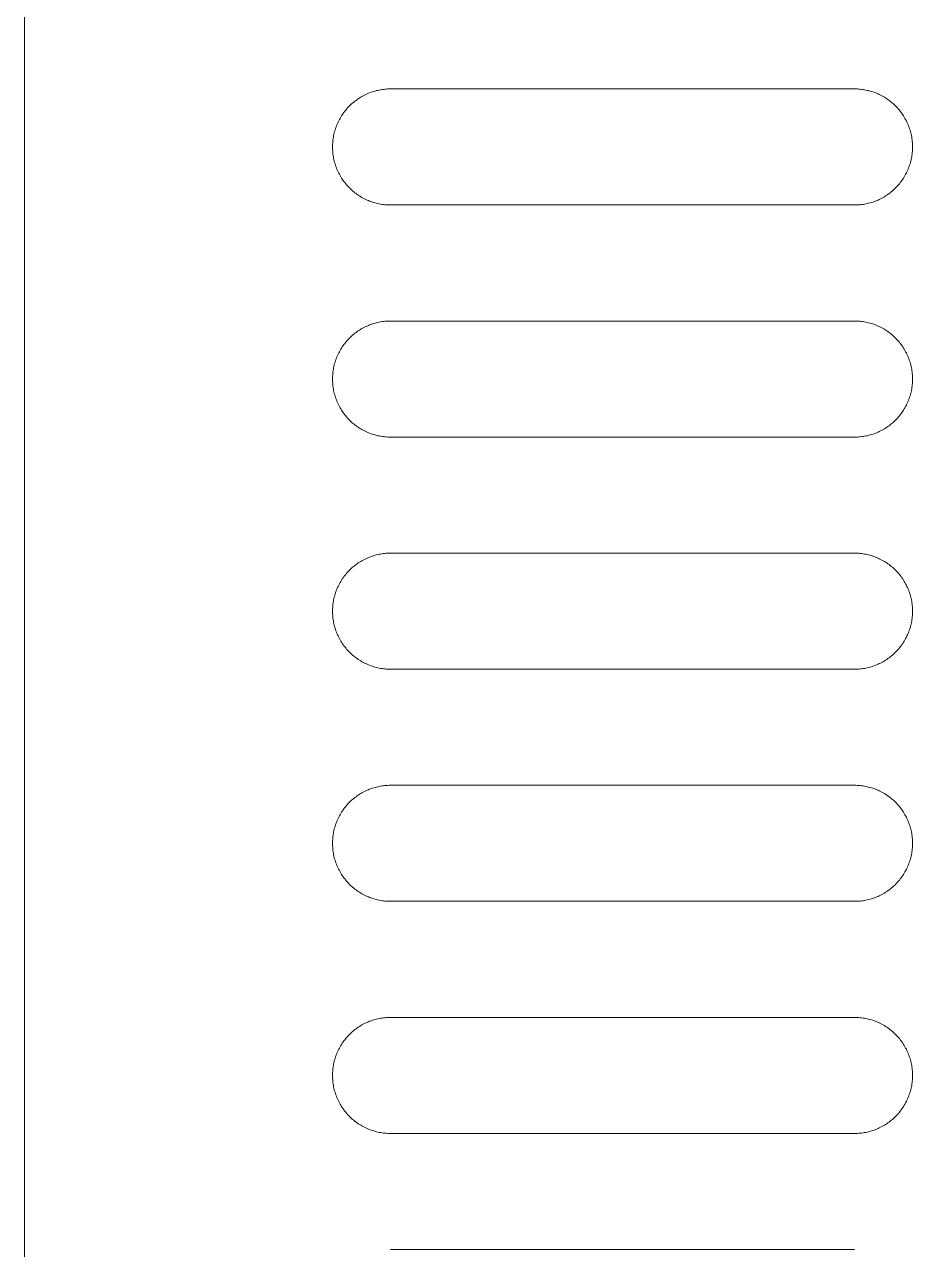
# Model space of a CAD drawing. Header units: millimetres. Extents: x -159872 to 386485, y -250577 to 158966.
# Drawn here: x 156742.96 to 156777.41, y 12989.66 to 13037.15 of the extents above; entities that cross this region are included whole.
import ezdxf

# ---------------------------------------------------------------- set-up
doc = ezdxf.new("R2010")
doc.units = ezdxf.units.MM
doc.layers.get('0').update_dxf_attribs({"lineweight": 25})
doc.layers.add('LDS-equipment-kitchen equipment', color=3, linetype='Continuous', lineweight=13)

# ---------------------------------------------------------------- blocks, each defined once
blk = doc.blocks.new('A$C9600e4bc')
at = {"linetype": 'Continuous', "transparency": 33554687}
for points in [[(0, 1395, 0), (682.4, 1395, 0)], [(215.2, 1383.05, 0), (215.2, 1383.05, 0)], [(224.2, 1383.05, 0), (224.2, 1383.05, 0)], [(233.2, 1383.05, 0), (233.2, 1383.05, 0)], [(242.2, 1383.05, 0), (242.2, 1383.05, 0)], [(251.2, 1383.05, 0), (251.2, 1383.05, 0)], [(208.45, 1380.8, 0), (208.45, 1362.8, 0)], [(212.95, 1380.8, 0), (212.95, 1362.8, 0)], [(217.45, 1380.8, 0), (217.45, 1362.8, 0)], [(221.95, 1380.8, 0), (221.95, 1362.8, 0)], [(226.45, 1380.8, 0), (226.45, 1362.8, 0)], [(230.95, 1380.8, 0), (230.95, 1362.8, 0)], [(230.95, 1380.8, 0), (230.95, 1362.8, 0)], [(235.45, 1380.8, 0), (235.45, 1362.8, 0)], [(239.95, 1380.8, 0), (239.95, 1362.8, 0)], [(244.45, 1380.8, 0), (244.45, 1362.8, 0)], [(248.95, 1380.8, 0), (248.95, 1362.8, 0)], [(253.45, 1380.8, 0), (253.45, 1362.8, 0)], [(215.2, 1360.55, 0), (215.2, 1360.55, 0)], [(224.2, 1360.55, 0), (224.2, 1360.55, 0)], [(233.2, 1360.55, 0), (233.2, 1360.55, 0)], [(242.2, 1360.55, 0), (242.2, 1360.55, 0)], [(251.2, 1360.55, 0), (251.2, 1360.55, 0)]]:
    blk.add_polyline3d(points, dxfattribs=at)
at = {"linetype": 'Continuous'}
for points in [[(212.95, 1380.8, 0), (212.951, 1380.855, 0), (212.953, 1380.91, 0), (212.956, 1380.966, 0), (212.961, 1381.021, 0), (212.967, 1381.075, 0), (212.974, 1381.13, 0), (212.983, 1381.185, 0), (212.993, 1381.239, 0), (213.005, 1381.293, 0), (213.017, 1381.347, 0), (213.031, 1381.4, 0), (213.047, 1381.453, 0), (213.064, 1381.506, 0), (213.082, 1381.558, 0), (213.101, 1381.61, 0), (213.121, 1381.661, 0), (213.143, 1381.712, 0), (213.166, 1381.762, 0), (213.19, 1381.812, 0), (213.216, 1381.861, 0), (213.242, 1381.909, 0), (213.27, 1381.957, 0), (213.299, 1382.004, 0), (213.329, 1382.05, 0), (213.36, 1382.096, 0), (213.393, 1382.14, 0), (213.426, 1382.184, 0), (213.461, 1382.227, 0), (213.496, 1382.27, 0), (213.533, 1382.311, 0), (213.57, 1382.351, 0), (213.609, 1382.391, 0), (213.649, 1382.43, 0), (213.689, 1382.467, 0), (213.73, 1382.504, 0), (213.773, 1382.539, 0), (213.816, 1382.574, 0), (213.86, 1382.607, 0), (213.904, 1382.64, 0), (213.95, 1382.671, 0), (213.996, 1382.701, 0), (214.043, 1382.73, 0), (214.091, 1382.758, 0), (214.139, 1382.784, 0), (214.188, 1382.81, 0), (214.238, 1382.834, 0), (214.288, 1382.857, 0), (214.339, 1382.879, 0), (214.39, 1382.899, 0), (214.442, 1382.918, 0), (214.494, 1382.936, 0), (214.547, 1382.953, 0), (214.6, 1382.969, 0), (214.653, 1382.983, 0), (214.707, 1382.995, 0), (214.761, 1383.007, 0), (214.815, 1383.017, 0), (214.87, 1383.026, 0), (214.925, 1383.033, 0), (214.979, 1383.039, 0), (215.034, 1383.044, 0), (215.09, 1383.047, 0), (215.145, 1383.049, 0), (215.2, 1383.05, 0)], [(215.2, 1383.05, 0), (215.255, 1383.049, 0), (215.31, 1383.047, 0), (215.366, 1383.044, 0), (215.421, 1383.039, 0), (215.475, 1383.033, 0), (215.53, 1383.026, 0), (215.585, 1383.017, 0), (215.639, 1383.007, 0), (215.693, 1382.995, 0), (215.747, 1382.983, 0), (215.8, 1382.969, 0), (215.853, 1382.953, 0), (215.906, 1382.936, 0), (215.958, 1382.918, 0), (216.01, 1382.899, 0), (216.061, 1382.879, 0), (216.112, 1382.857, 0), (216.162, 1382.834, 0), (216.212, 1382.81, 0), (216.261, 1382.784, 0), (216.309, 1382.758, 0), (216.357, 1382.73, 0), (216.404, 1382.701, 0), (216.45, 1382.671, 0), (216.496, 1382.64, 0), (216.54, 1382.607, 0), (216.584, 1382.574, 0), (216.627, 1382.539, 0), (216.67, 1382.504, 0), (216.711, 1382.467, 0), (216.751, 1382.43, 0), (216.791, 1382.391, 0), (216.83, 1382.351, 0), (216.867, 1382.311, 0), (216.904, 1382.27, 0), (216.939, 1382.227, 0), (216.974, 1382.184, 0), (217.007, 1382.14, 0), (217.04, 1382.096, 0), (217.071, 1382.05, 0), (217.101, 1382.004, 0), (217.13, 1381.957, 0), (217.158, 1381.909, 0), (217.184, 1381.861, 0), (217.21, 1381.812, 0), (217.234, 1381.762, 0), (217.257, 1381.712, 0), (217.279, 1381.661, 0), (217.299, 1381.61, 0), (217.318, 1381.558, 0), (217.336, 1381.506, 0), (217.353, 1381.453, 0), (217.368, 1381.4, 0), (217.383, 1381.347, 0), (217.395, 1381.293, 0), (217.407, 1381.239, 0), (217.417, 1381.185, 0), (217.426, 1381.13, 0), (217.433, 1381.075, 0), (217.439, 1381.021, 0), (217.444, 1380.966, 0), (217.447, 1380.91, 0), (217.449, 1380.855, 0), (217.45, 1380.8, 0)], [(221.95, 1380.8, 0), (221.951, 1380.855, 0), (221.953, 1380.91, 0), (221.956, 1380.966, 0), (221.961, 1381.021, 0), (221.967, 1381.075, 0), (221.974, 1381.13, 0), (221.983, 1381.185, 0), (221.993, 1381.239, 0), (222.005, 1381.293, 0), (222.017, 1381.347, 0), (222.032, 1381.4, 0), (222.047, 1381.453, 0), (222.064, 1381.506, 0), (222.082, 1381.558, 0), (222.101, 1381.61, 0), (222.121, 1381.661, 0), (222.143, 1381.712, 0), (222.166, 1381.762, 0), (222.19, 1381.812, 0), (222.216, 1381.861, 0), (222.242, 1381.909, 0), (222.27, 1381.957, 0), (222.299, 1382.004, 0), (222.329, 1382.05, 0), (222.36, 1382.096, 0), (222.393, 1382.14, 0), (222.426, 1382.184, 0), (222.461, 1382.227, 0), (222.496, 1382.27, 0), (222.533, 1382.311, 0), (222.57, 1382.351, 0), (222.609, 1382.391, 0), (222.649, 1382.43, 0), (222.689, 1382.467, 0), (222.73, 1382.504, 0), (222.773, 1382.539, 0), (222.816, 1382.574, 0), (222.86, 1382.607, 0), (222.904, 1382.64, 0), (222.95, 1382.671, 0), (222.996, 1382.701, 0), (223.043, 1382.73, 0), (223.091, 1382.758, 0), (223.139, 1382.784, 0), (223.188, 1382.81, 0), (223.238, 1382.834, 0), (223.288, 1382.857, 0), (223.339, 1382.879, 0), (223.39, 1382.899, 0), (223.442, 1382.918, 0), (223.494, 1382.936, 0), (223.547, 1382.953, 0), (223.6, 1382.969, 0), (223.653, 1382.983, 0), (223.707, 1382.995, 0), (223.761, 1383.007, 0), (223.815, 1383.017, 0), (223.87, 1383.026, 0), (223.925, 1383.033, 0), (223.979, 1383.039, 0), (224.035, 1383.044, 0), (224.09, 1383.047, 0), (224.145, 1383.049, 0), (224.2, 1383.05, 0)], [(224.2, 1383.05, 0), (224.255, 1383.049, 0), (224.31, 1383.047, 0), (224.366, 1383.044, 0), (224.421, 1383.039, 0), (224.475, 1383.033, 0), (224.53, 1383.026, 0), (224.585, 1383.017, 0), (224.639, 1383.007, 0), (224.693, 1382.995, 0), (224.747, 1382.983, 0), (224.8, 1382.969, 0), (224.853, 1382.953, 0), (224.906, 1382.936, 0), (224.958, 1382.918, 0), (225.01, 1382.899, 0), (225.061, 1382.879, 0), (225.112, 1382.857, 0), (225.162, 1382.834, 0), (225.212, 1382.81, 0), (225.261, 1382.784, 0), (225.309, 1382.758, 0), (225.357, 1382.73, 0), (225.404, 1382.701, 0), (225.45, 1382.671, 0), (225.496, 1382.64, 0), (225.54, 1382.607, 0), (225.584, 1382.574, 0), (225.627, 1382.539, 0), (225.67, 1382.504, 0), (225.711, 1382.467, 0), (225.751, 1382.43, 0), (225.791, 1382.391, 0), (225.83, 1382.351, 0), (225.867, 1382.311, 0), (225.904, 1382.27, 0), (225.939, 1382.227, 0), (225.974, 1382.184, 0), (226.007, 1382.14, 0), (226.04, 1382.096, 0), (226.071, 1382.05, 0), (226.101, 1382.004, 0), (226.13, 1381.957, 0), (226.158, 1381.909, 0), (226.184, 1381.861, 0), (226.21, 1381.812, 0), (226.234, 1381.762, 0), (226.257, 1381.712, 0), (226.279, 1381.661, 0), (226.299, 1381.61, 0), (226.319, 1381.558, 0), (226.336, 1381.506, 0), (226.353, 1381.453, 0), (226.369, 1381.4, 0), (226.383, 1381.347, 0), (226.395, 1381.293, 0), (226.407, 1381.239, 0), (226.417, 1381.185, 0), (226.426, 1381.13, 0), (226.433, 1381.075, 0), (226.439, 1381.021, 0), (226.444, 1380.966, 0), (226.447, 1380.91, 0), (226.449, 1380.855, 0), (226.45, 1380.8, 0)], [(230.95, 1380.8, 0), (230.951, 1380.855, 0), (230.953, 1380.91, 0), (230.956, 1380.966, 0), (230.961, 1381.021, 0), (230.967, 1381.075, 0), (230.974, 1381.13, 0), (230.983, 1381.185, 0), (230.993, 1381.239, 0), (231.005, 1381.293, 0), (231.017, 1381.347, 0), (231.031, 1381.4, 0), (231.047, 1381.453, 0), (231.064, 1381.506, 0), (231.081, 1381.558, 0), (231.101, 1381.61, 0), (231.121, 1381.661, 0), (231.143, 1381.712, 0), (231.166, 1381.762, 0), (231.19, 1381.812, 0), (231.216, 1381.861, 0), (231.242, 1381.909, 0), (231.27, 1381.957, 0), (231.299, 1382.004, 0), (231.329, 1382.05, 0), (231.36, 1382.096, 0), (231.393, 1382.14, 0), (231.426, 1382.184, 0), (231.461, 1382.227, 0), (231.496, 1382.27, 0), (231.533, 1382.311, 0), (231.57, 1382.351, 0), (231.609, 1382.391, 0), (231.648, 1382.43, 0), (231.689, 1382.467, 0), (231.73, 1382.504, 0), (231.773, 1382.539, 0), (231.816, 1382.574, 0), (231.86, 1382.607, 0), (231.904, 1382.64, 0), (231.95, 1382.671, 0), (231.996, 1382.701, 0), (232.043, 1382.73, 0), (232.091, 1382.758, 0), (232.139, 1382.784, 0), (232.188, 1382.81, 0), (232.238, 1382.834, 0), (232.288, 1382.857, 0), (232.339, 1382.879, 0), (232.39, 1382.899, 0), (232.442, 1382.918, 0), (232.494, 1382.936, 0), (232.547, 1382.953, 0), (232.6, 1382.969, 0), (232.653, 1382.983, 0), (232.707, 1382.995, 0), (232.761, 1383.007, 0), (232.815, 1383.017, 0), (232.87, 1383.026, 0), (232.925, 1383.033, 0), (232.979, 1383.039, 0), (233.034, 1383.044, 0), (233.09, 1383.047, 0), (233.145, 1383.049, 0), (233.2, 1383.05, 0)], [(233.2, 1383.05, 0), (233.255, 1383.049, 0), (233.31, 1383.047, 0), (233.365, 1383.044, 0), (233.421, 1383.039, 0), (233.475, 1383.033, 0), (233.53, 1383.026, 0), (233.585, 1383.017, 0), (233.639, 1383.007, 0), (233.693, 1382.995, 0), (233.747, 1382.983, 0), (233.8, 1382.969, 0), (233.853, 1382.953, 0), (233.906, 1382.936, 0), (233.958, 1382.918, 0), (234.01, 1382.899, 0), (234.061, 1382.879, 0), (234.112, 1382.857, 0), (234.162, 1382.834, 0), (234.212, 1382.81, 0), (234.261, 1382.784, 0), (234.309, 1382.758, 0), (234.357, 1382.73, 0), (234.404, 1382.701, 0), (234.45, 1382.671, 0), (234.496, 1382.64, 0), (234.54, 1382.607, 0), (234.584, 1382.574, 0), (234.627, 1382.539, 0), (234.67, 1382.504, 0), (234.711, 1382.467, 0), (234.751, 1382.43, 0), (234.791, 1382.391, 0), (234.83, 1382.351, 0), (234.867, 1382.311, 0), (234.904, 1382.27, 0), (234.939, 1382.227, 0), (234.974, 1382.184, 0), (235.007, 1382.14, 0), (235.04, 1382.096, 0), (235.071, 1382.05, 0), (235.101, 1382.004, 0), (235.13, 1381.957, 0), (235.158, 1381.909, 0), (235.184, 1381.861, 0), (235.21, 1381.812, 0), (235.234, 1381.762, 0), (235.257, 1381.712, 0), (235.279, 1381.661, 0), (235.299, 1381.61, 0), (235.318, 1381.558, 0), (235.336, 1381.506, 0), (235.353, 1381.453, 0), (235.368, 1381.4, 0), (235.383, 1381.347, 0), (235.395, 1381.293, 0), (235.407, 1381.239, 0), (235.417, 1381.185, 0), (235.426, 1381.13, 0), (235.433, 1381.075, 0), (235.439, 1381.021, 0), (235.444, 1380.966, 0), (235.447, 1380.91, 0), (235.449, 1380.855, 0), (235.45, 1380.8, 0)], [(239.95, 1380.8, 0), (239.951, 1380.855, 0), (239.953, 1380.91, 0), (239.956, 1380.966, 0), (239.961, 1381.021, 0), (239.967, 1381.075, 0), (239.974, 1381.13, 0), (239.983, 1381.185, 0), (239.993, 1381.239, 0), (240.005, 1381.293, 0), (240.017, 1381.347, 0), (240.032, 1381.4, 0), (240.047, 1381.453, 0), (240.064, 1381.506, 0), (240.082, 1381.558, 0), (240.101, 1381.61, 0), (240.121, 1381.661, 0), (240.143, 1381.712, 0), (240.166, 1381.762, 0), (240.19, 1381.812, 0), (240.216, 1381.861, 0), (240.242, 1381.909, 0), (240.27, 1381.957, 0), (240.299, 1382.004, 0), (240.329, 1382.05, 0), (240.36, 1382.096, 0), (240.393, 1382.14, 0), (240.426, 1382.184, 0), (240.461, 1382.227, 0), (240.496, 1382.27, 0), (240.533, 1382.311, 0), (240.57, 1382.351, 0), (240.609, 1382.391, 0), (240.649, 1382.43, 0), (240.689, 1382.467, 0), (240.73, 1382.504, 0), (240.773, 1382.539, 0), (240.816, 1382.574, 0), (240.86, 1382.607, 0), (240.904, 1382.64, 0), (240.95, 1382.671, 0), (240.996, 1382.701, 0), (241.043, 1382.73, 0), (241.091, 1382.758, 0), (241.139, 1382.784, 0), (241.188, 1382.81, 0), (241.238, 1382.834, 0), (241.288, 1382.857, 0), (241.339, 1382.879, 0), (241.39, 1382.899, 0), (241.442, 1382.918, 0), (241.494, 1382.936, 0), (241.547, 1382.953, 0), (241.6, 1382.969, 0), (241.653, 1382.983, 0), (241.707, 1382.995, 0), (241.761, 1383.007, 0), (241.815, 1383.017, 0), (241.87, 1383.026, 0), (241.925, 1383.033, 0), (241.979, 1383.039, 0), (242.034, 1383.044, 0), (242.09, 1383.047, 0), (242.145, 1383.049, 0), (242.2, 1383.05, 0)], [(242.2, 1383.05, 0), (242.255, 1383.049, 0), (242.31, 1383.047, 0), (242.366, 1383.044, 0), (242.421, 1383.039, 0), (242.475, 1383.033, 0), (242.53, 1383.026, 0), (242.585, 1383.017, 0), (242.639, 1383.007, 0), (242.693, 1382.995, 0), (242.747, 1382.983, 0), (242.8, 1382.969, 0), (242.853, 1382.953, 0), (242.906, 1382.936, 0), (242.958, 1382.918, 0), (243.01, 1382.899, 0), (243.061, 1382.879, 0), (243.112, 1382.857, 0), (243.162, 1382.834, 0), (243.212, 1382.81, 0), (243.261, 1382.784, 0), (243.309, 1382.758, 0), (243.357, 1382.73, 0), (243.404, 1382.701, 0), (243.45, 1382.671, 0), (243.496, 1382.64, 0), (243.54, 1382.607, 0), (243.584, 1382.574, 0), (243.627, 1382.539, 0), (243.67, 1382.504, 0), (243.711, 1382.467, 0), (243.751, 1382.43, 0), (243.791, 1382.391, 0), (243.83, 1382.351, 0), (243.867, 1382.311, 0), (243.904, 1382.27, 0), (243.939, 1382.227, 0), (243.974, 1382.184, 0), (244.007, 1382.14, 0), (244.04, 1382.096, 0), (244.071, 1382.05, 0), (244.101, 1382.004, 0), (244.13, 1381.957, 0), (244.158, 1381.909, 0), (244.184, 1381.861, 0), (244.21, 1381.812, 0), (244.234, 1381.762, 0), (244.257, 1381.712, 0), (244.279, 1381.661, 0), (244.299, 1381.61, 0), (244.318, 1381.558, 0), (244.336, 1381.506, 0), (244.353, 1381.453, 0), (244.369, 1381.4, 0), (244.383, 1381.347, 0), (244.395, 1381.293, 0), (244.407, 1381.239, 0), (244.417, 1381.185, 0), (244.426, 1381.13, 0), (244.433, 1381.075, 0), (244.439, 1381.021, 0), (244.444, 1380.966, 0), (244.447, 1380.91, 0), (244.449, 1380.855, 0), (244.45, 1380.8, 0)], [(248.95, 1380.8, 0), (248.951, 1380.855, 0), (248.953, 1380.91, 0), (248.956, 1380.966, 0), (248.961, 1381.021, 0), (248.967, 1381.075, 0), (248.974, 1381.13, 0), (248.983, 1381.185, 0), (248.993, 1381.239, 0), (249.005, 1381.293, 0), (249.017, 1381.347, 0), (249.031, 1381.4, 0), (249.047, 1381.453, 0), (249.064, 1381.506, 0), (249.081, 1381.558, 0), (249.101, 1381.61, 0), (249.121, 1381.661, 0), (249.143, 1381.712, 0), (249.166, 1381.762, 0), (249.19, 1381.812, 0), (249.216, 1381.861, 0), (249.242, 1381.909, 0), (249.27, 1381.957, 0), (249.299, 1382.004, 0), (249.329, 1382.05, 0), (249.36, 1382.096, 0), (249.393, 1382.14, 0), (249.426, 1382.184, 0), (249.461, 1382.227, 0), (249.496, 1382.27, 0), (249.533, 1382.311, 0), (249.57, 1382.351, 0), (249.609, 1382.391, 0), (249.648, 1382.43, 0), (249.689, 1382.467, 0), (249.73, 1382.504, 0), (249.773, 1382.539, 0), (249.816, 1382.574, 0), (249.86, 1382.607, 0), (249.904, 1382.64, 0), (249.95, 1382.671, 0), (249.996, 1382.701, 0), (250.043, 1382.73, 0), (250.091, 1382.758, 0), (250.139, 1382.784, 0), (250.188, 1382.81, 0), (250.238, 1382.834, 0), (250.288, 1382.857, 0), (250.339, 1382.879, 0), (250.39, 1382.899, 0), (250.442, 1382.918, 0), (250.494, 1382.936, 0), (250.547, 1382.953, 0), (250.6, 1382.969, 0), (250.653, 1382.983, 0), (250.707, 1382.995, 0), (250.761, 1383.007, 0), (250.815, 1383.017, 0), (250.87, 1383.026, 0), (250.925, 1383.033, 0), (250.979, 1383.039, 0), (251.034, 1383.044, 0), (251.09, 1383.047, 0), (251.145, 1383.049, 0), (251.2, 1383.05, 0)], [(251.2, 1383.05, 0), (251.255, 1383.049, 0), (251.31, 1383.047, 0), (251.365, 1383.044, 0), (251.42, 1383.039, 0), (251.475, 1383.033, 0), (251.53, 1383.026, 0), (251.585, 1383.017, 0), (251.639, 1383.007, 0), (251.693, 1382.995, 0), (251.747, 1382.983, 0), (251.8, 1382.969, 0), (251.853, 1382.953, 0), (251.906, 1382.936, 0), (251.958, 1382.918, 0), (252.01, 1382.899, 0), (252.061, 1382.879, 0), (252.112, 1382.857, 0), (252.162, 1382.834, 0), (252.212, 1382.81, 0), (252.261, 1382.784, 0), (252.309, 1382.758, 0), (252.357, 1382.73, 0), (252.404, 1382.701, 0), (252.45, 1382.671, 0), (252.496, 1382.64, 0), (252.54, 1382.607, 0), (252.584, 1382.574, 0), (252.627, 1382.539, 0), (252.67, 1382.504, 0), (252.711, 1382.467, 0), (252.751, 1382.43, 0), (252.791, 1382.391, 0), (252.83, 1382.351, 0), (252.867, 1382.311, 0), (252.904, 1382.27, 0), (252.939, 1382.227, 0), (252.974, 1382.184, 0), (253.007, 1382.14, 0), (253.04, 1382.096, 0), (253.071, 1382.05, 0), (253.101, 1382.004, 0), (253.13, 1381.957, 0), (253.158, 1381.909, 0), (253.184, 1381.861, 0), (253.21, 1381.812, 0), (253.234, 1381.762, 0), (253.257, 1381.712, 0), (253.279, 1381.661, 0), (253.299, 1381.61, 0), (253.318, 1381.558, 0), (253.336, 1381.506, 0), (253.353, 1381.453, 0), (253.368, 1381.4, 0), (253.383, 1381.347, 0), (253.395, 1381.293, 0), (253.407, 1381.239, 0), (253.417, 1381.185, 0), (253.426, 1381.13, 0), (253.433, 1381.075, 0), (253.439, 1381.021, 0), (253.444, 1380.966, 0), (253.447, 1380.91, 0), (253.449, 1380.855, 0), (253.45, 1380.8, 0)], [(215.2, 1360.55, 0), (215.145, 1360.551, 0), (215.09, 1360.553, 0), (215.034, 1360.556, 0), (214.979, 1360.561, 0), (214.925, 1360.567, 0), (214.87, 1360.574, 0), (214.815, 1360.583, 0), (214.761, 1360.593, 0), (214.707, 1360.605, 0), (214.653, 1360.617, 0), (214.6, 1360.631, 0), (214.547, 1360.647, 0), (214.494, 1360.663, 0), (214.442, 1360.681, 0), (214.39, 1360.701, 0), (214.339, 1360.721, 0), (214.288, 1360.743, 0), (214.238, 1360.766, 0), (214.188, 1360.79, 0), (214.139, 1360.816, 0), (214.091, 1360.842, 0), (214.043, 1360.87, 0), (213.996, 1360.899, 0), (213.95, 1360.929, 0), (213.904, 1360.96, 0), (213.86, 1360.993, 0), (213.816, 1361.026, 0), (213.773, 1361.061, 0), (213.73, 1361.096, 0), (213.689, 1361.133, 0), (213.649, 1361.17, 0), (213.609, 1361.209, 0), (213.57, 1361.248, 0), (213.533, 1361.289, 0), (213.496, 1361.33, 0), (213.461, 1361.373, 0), (213.426, 1361.416, 0), (213.393, 1361.46, 0), (213.36, 1361.504, 0), (213.329, 1361.55, 0), (213.299, 1361.596, 0), (213.27, 1361.643, 0), (213.242, 1361.691, 0), (213.216, 1361.739, 0), (213.19, 1361.788, 0), (213.166, 1361.838, 0), (213.143, 1361.888, 0), (213.121, 1361.939, 0), (213.101, 1361.99, 0), (213.082, 1362.042, 0), (213.064, 1362.094, 0), (213.047, 1362.147, 0), (213.031, 1362.2, 0), (213.017, 1362.253, 0), (213.005, 1362.307, 0), (212.993, 1362.361, 0), (212.983, 1362.415, 0), (212.974, 1362.47, 0), (212.967, 1362.525, 0), (212.961, 1362.579, 0), (212.956, 1362.634, 0), (212.953, 1362.69, 0), (212.951, 1362.745, 0), (212.95, 1362.8, 0)], [(217.45, 1362.8, 0), (217.449, 1362.745, 0), (217.447, 1362.69, 0), (217.444, 1362.634, 0), (217.439, 1362.579, 0), (217.433, 1362.525, 0), (217.426, 1362.47, 0), (217.417, 1362.415, 0), (217.407, 1362.361, 0), (217.395, 1362.307, 0), (217.383, 1362.253, 0), (217.368, 1362.2, 0), (217.353, 1362.147, 0), (217.336, 1362.094, 0), (217.318, 1362.042, 0), (217.299, 1361.99, 0), (217.279, 1361.939, 0), (217.257, 1361.888, 0), (217.234, 1361.838, 0), (217.21, 1361.788, 0), (217.184, 1361.739, 0), (217.158, 1361.691, 0), (217.13, 1361.643, 0), (217.101, 1361.596, 0), (217.071, 1361.55, 0), (217.04, 1361.504, 0), (217.007, 1361.46, 0), (216.974, 1361.416, 0), (216.939, 1361.373, 0), (216.904, 1361.33, 0), (216.867, 1361.289, 0), (216.83, 1361.248, 0), (216.791, 1361.209, 0), (216.751, 1361.17, 0), (216.711, 1361.133, 0), (216.67, 1361.096, 0), (216.627, 1361.061, 0), (216.584, 1361.026, 0), (216.54, 1360.993, 0), (216.496, 1360.96, 0), (216.45, 1360.929, 0), (216.404, 1360.899, 0), (216.357, 1360.87, 0), (216.309, 1360.842, 0), (216.261, 1360.816, 0), (216.212, 1360.79, 0), (216.162, 1360.766, 0), (216.112, 1360.743, 0), (216.061, 1360.721, 0), (216.01, 1360.701, 0), (215.958, 1360.681, 0), (215.906, 1360.663, 0), (215.853, 1360.647, 0), (215.8, 1360.631, 0), (215.747, 1360.617, 0), (215.693, 1360.605, 0), (215.639, 1360.593, 0), (215.585, 1360.583, 0), (215.53, 1360.574, 0), (215.475, 1360.567, 0), (215.421, 1360.561, 0), (215.366, 1360.556, 0), (215.31, 1360.553, 0), (215.255, 1360.551, 0), (215.2, 1360.55, 0)], [(224.2, 1360.55, 0), (224.145, 1360.551, 0), (224.09, 1360.553, 0), (224.035, 1360.556, 0), (223.979, 1360.561, 0), (223.925, 1360.567, 0), (223.87, 1360.574, 0), (223.815, 1360.583, 0), (223.761, 1360.593, 0), (223.707, 1360.605, 0), (223.653, 1360.617, 0), (223.6, 1360.631, 0), (223.547, 1360.647, 0), (223.494, 1360.663, 0), (223.442, 1360.681, 0), (223.39, 1360.701, 0), (223.339, 1360.721, 0), (223.288, 1360.743, 0), (223.238, 1360.766, 0), (223.188, 1360.79, 0), (223.139, 1360.816, 0), (223.091, 1360.842, 0), (223.043, 1360.87, 0), (222.996, 1360.899, 0), (222.95, 1360.929, 0), (222.904, 1360.96, 0), (222.86, 1360.993, 0), (222.816, 1361.026, 0), (222.773, 1361.061, 0), (222.73, 1361.096, 0), (222.689, 1361.133, 0), (222.649, 1361.17, 0), (222.609, 1361.209, 0), (222.57, 1361.248, 0), (222.533, 1361.289, 0), (222.496, 1361.33, 0), (222.461, 1361.373, 0), (222.426, 1361.416, 0), (222.393, 1361.46, 0), (222.36, 1361.504, 0), (222.329, 1361.55, 0), (222.299, 1361.596, 0), (222.27, 1361.643, 0), (222.242, 1361.691, 0), (222.216, 1361.739, 0), (222.19, 1361.788, 0), (222.166, 1361.838, 0), (222.143, 1361.888, 0), (222.121, 1361.939, 0), (222.101, 1361.99, 0), (222.082, 1362.042, 0), (222.064, 1362.094, 0), (222.047, 1362.147, 0), (222.032, 1362.2, 0), (222.017, 1362.253, 0), (222.005, 1362.307, 0), (221.993, 1362.361, 0), (221.983, 1362.415, 0), (221.974, 1362.47, 0), (221.967, 1362.525, 0), (221.961, 1362.579, 0), (221.956, 1362.634, 0), (221.953, 1362.69, 0), (221.951, 1362.745, 0), (221.95, 1362.8, 0)], [(226.45, 1362.8, 0), (226.449, 1362.745, 0), (226.447, 1362.69, 0), (226.444, 1362.634, 0), (226.439, 1362.579, 0), (226.433, 1362.525, 0), (226.426, 1362.47, 0), (226.417, 1362.415, 0), (226.407, 1362.361, 0), (226.395, 1362.307, 0), (226.383, 1362.253, 0), (226.369, 1362.2, 0), (226.353, 1362.147, 0), (226.336, 1362.094, 0), (226.319, 1362.042, 0), (226.299, 1361.99, 0), (226.279, 1361.939, 0), (226.257, 1361.888, 0), (226.234, 1361.838, 0), (226.21, 1361.788, 0), (226.184, 1361.739, 0), (226.158, 1361.691, 0), (226.13, 1361.643, 0), (226.101, 1361.596, 0), (226.071, 1361.55, 0), (226.04, 1361.504, 0), (226.007, 1361.46, 0), (225.974, 1361.416, 0), (225.939, 1361.373, 0), (225.904, 1361.33, 0), (225.867, 1361.289, 0), (225.83, 1361.248, 0), (225.791, 1361.209, 0), (225.751, 1361.17, 0), (225.711, 1361.133, 0), (225.67, 1361.096, 0), (225.627, 1361.061, 0), (225.584, 1361.026, 0), (225.54, 1360.993, 0), (225.496, 1360.96, 0), (225.45, 1360.929, 0), (225.404, 1360.899, 0), (225.357, 1360.87, 0), (225.309, 1360.842, 0), (225.261, 1360.816, 0), (225.212, 1360.79, 0), (225.162, 1360.766, 0), (225.112, 1360.743, 0), (225.061, 1360.721, 0), (225.01, 1360.701, 0), (224.958, 1360.681, 0), (224.906, 1360.663, 0), (224.853, 1360.647, 0), (224.8, 1360.631, 0), (224.747, 1360.617, 0), (224.693, 1360.605, 0), (224.639, 1360.593, 0), (224.585, 1360.583, 0), (224.53, 1360.574, 0), (224.475, 1360.567, 0), (224.421, 1360.561, 0), (224.366, 1360.556, 0), (224.31, 1360.553, 0), (224.255, 1360.551, 0), (224.2, 1360.55, 0)], [(233.2, 1360.55, 0), (233.145, 1360.551, 0), (233.09, 1360.553, 0), (233.034, 1360.556, 0), (232.979, 1360.561, 0), (232.925, 1360.567, 0), (232.87, 1360.574, 0), (232.815, 1360.583, 0), (232.761, 1360.593, 0), (232.707, 1360.605, 0), (232.653, 1360.617, 0), (232.6, 1360.631, 0), (232.547, 1360.647, 0), (232.494, 1360.663, 0), (232.442, 1360.681, 0), (232.39, 1360.701, 0), (232.339, 1360.721, 0), (232.288, 1360.743, 0), (232.238, 1360.766, 0), (232.188, 1360.79, 0), (232.139, 1360.816, 0), (232.091, 1360.842, 0), (232.043, 1360.87, 0), (231.996, 1360.899, 0), (231.95, 1360.929, 0), (231.904, 1360.96, 0), (231.86, 1360.993, 0), (231.816, 1361.026, 0), (231.773, 1361.061, 0), (231.73, 1361.096, 0), (231.689, 1361.133, 0), (231.648, 1361.17, 0), (231.609, 1361.209, 0), (231.57, 1361.248, 0), (231.533, 1361.289, 0), (231.496, 1361.33, 0), (231.461, 1361.373, 0), (231.426, 1361.416, 0), (231.393, 1361.46, 0), (231.36, 1361.504, 0), (231.329, 1361.55, 0), (231.299, 1361.596, 0), (231.27, 1361.643, 0), (231.242, 1361.691, 0), (231.216, 1361.739, 0), (231.19, 1361.788, 0), (231.166, 1361.838, 0), (231.143, 1361.888, 0), (231.121, 1361.939, 0), (231.101, 1361.99, 0), (231.081, 1362.042, 0), (231.064, 1362.094, 0), (231.047, 1362.147, 0), (231.031, 1362.2, 0), (231.017, 1362.253, 0), (231.005, 1362.307, 0), (230.993, 1362.361, 0), (230.983, 1362.415, 0), (230.974, 1362.47, 0), (230.967, 1362.525, 0), (230.961, 1362.579, 0), (230.956, 1362.634, 0), (230.953, 1362.69, 0), (230.951, 1362.745, 0), (230.95, 1362.8, 0)], [(235.45, 1362.8, 0), (235.449, 1362.745, 0), (235.447, 1362.69, 0), (235.444, 1362.634, 0), (235.439, 1362.579, 0), (235.433, 1362.525, 0), (235.426, 1362.47, 0), (235.417, 1362.415, 0), (235.407, 1362.361, 0), (235.395, 1362.307, 0), (235.383, 1362.253, 0), (235.368, 1362.2, 0), (235.353, 1362.147, 0), (235.336, 1362.094, 0), (235.318, 1362.042, 0), (235.299, 1361.99, 0), (235.279, 1361.939, 0), (235.257, 1361.888, 0), (235.234, 1361.838, 0), (235.21, 1361.788, 0), (235.184, 1361.739, 0), (235.158, 1361.691, 0), (235.13, 1361.643, 0), (235.101, 1361.596, 0), (235.071, 1361.55, 0), (235.04, 1361.504, 0), (235.007, 1361.46, 0), (234.974, 1361.416, 0), (234.939, 1361.373, 0), (234.904, 1361.33, 0), (234.867, 1361.289, 0), (234.83, 1361.248, 0), (234.791, 1361.209, 0), (234.751, 1361.17, 0), (234.711, 1361.133, 0), (234.67, 1361.096, 0), (234.627, 1361.061, 0), (234.584, 1361.026, 0), (234.54, 1360.993, 0), (234.496, 1360.96, 0), (234.45, 1360.929, 0), (234.404, 1360.899, 0), (234.357, 1360.87, 0), (234.309, 1360.842, 0), (234.261, 1360.816, 0), (234.212, 1360.79, 0), (234.162, 1360.766, 0), (234.112, 1360.743, 0), (234.061, 1360.721, 0), (234.01, 1360.701, 0), (233.958, 1360.681, 0), (233.906, 1360.663, 0), (233.853, 1360.647, 0), (233.8, 1360.631, 0), (233.747, 1360.617, 0), (233.693, 1360.605, 0), (233.639, 1360.593, 0), (233.585, 1360.583, 0), (233.53, 1360.574, 0), (233.475, 1360.567, 0), (233.421, 1360.561, 0), (233.365, 1360.556, 0), (233.31, 1360.553, 0), (233.255, 1360.551, 0), (233.2, 1360.55, 0)], [(242.2, 1360.55, 0), (242.145, 1360.551, 0), (242.09, 1360.553, 0), (242.034, 1360.556, 0), (241.979, 1360.561, 0), (241.925, 1360.567, 0), (241.87, 1360.574, 0), (241.815, 1360.583, 0), (241.761, 1360.593, 0), (241.707, 1360.605, 0), (241.653, 1360.617, 0), (241.6, 1360.631, 0), (241.547, 1360.647, 0), (241.494, 1360.663, 0), (241.442, 1360.681, 0), (241.39, 1360.701, 0), (241.339, 1360.721, 0), (241.288, 1360.743, 0), (241.238, 1360.766, 0), (241.188, 1360.79, 0), (241.139, 1360.816, 0), (241.091, 1360.842, 0), (241.043, 1360.87, 0), (240.996, 1360.899, 0), (240.95, 1360.929, 0), (240.904, 1360.96, 0), (240.86, 1360.993, 0), (240.816, 1361.026, 0), (240.773, 1361.061, 0), (240.73, 1361.096, 0), (240.689, 1361.133, 0), (240.649, 1361.17, 0), (240.609, 1361.209, 0), (240.57, 1361.248, 0), (240.533, 1361.289, 0), (240.496, 1361.33, 0), (240.461, 1361.373, 0), (240.426, 1361.416, 0), (240.393, 1361.46, 0), (240.36, 1361.504, 0), (240.329, 1361.55, 0), (240.299, 1361.596, 0), (240.27, 1361.643, 0), (240.242, 1361.691, 0), (240.216, 1361.739, 0), (240.19, 1361.788, 0), (240.166, 1361.838, 0), (240.143, 1361.888, 0), (240.121, 1361.939, 0), (240.101, 1361.99, 0), (240.082, 1362.042, 0), (240.064, 1362.094, 0), (240.047, 1362.147, 0), (240.032, 1362.2, 0), (240.017, 1362.253, 0), (240.005, 1362.307, 0), (239.993, 1362.361, 0), (239.983, 1362.415, 0), (239.974, 1362.47, 0), (239.967, 1362.525, 0), (239.961, 1362.579, 0), (239.956, 1362.634, 0), (239.953, 1362.69, 0), (239.951, 1362.745, 0), (239.95, 1362.8, 0)], [(244.45, 1362.8, 0), (244.449, 1362.745, 0), (244.447, 1362.69, 0), (244.444, 1362.634, 0), (244.439, 1362.579, 0), (244.433, 1362.525, 0), (244.426, 1362.47, 0), (244.417, 1362.415, 0), (244.407, 1362.361, 0), (244.395, 1362.307, 0), (244.383, 1362.253, 0), (244.369, 1362.2, 0), (244.353, 1362.147, 0), (244.336, 1362.094, 0), (244.318, 1362.042, 0), (244.299, 1361.99, 0), (244.279, 1361.939, 0), (244.257, 1361.888, 0), (244.234, 1361.838, 0), (244.21, 1361.788, 0), (244.184, 1361.739, 0), (244.158, 1361.691, 0), (244.13, 1361.643, 0), (244.101, 1361.596, 0), (244.071, 1361.55, 0), (244.04, 1361.504, 0), (244.007, 1361.46, 0), (243.974, 1361.416, 0), (243.939, 1361.373, 0), (243.904, 1361.33, 0), (243.867, 1361.289, 0), (243.83, 1361.248, 0), (243.791, 1361.209, 0), (243.751, 1361.17, 0), (243.711, 1361.133, 0), (243.67, 1361.096, 0), (243.627, 1361.061, 0), (243.584, 1361.026, 0), (243.54, 1360.993, 0), (243.496, 1360.96, 0), (243.45, 1360.929, 0), (243.404, 1360.899, 0), (243.357, 1360.87, 0), (243.309, 1360.842, 0), (243.261, 1360.816, 0), (243.212, 1360.79, 0), (243.162, 1360.766, 0), (243.112, 1360.743, 0), (243.061, 1360.721, 0), (243.01, 1360.701, 0), (242.958, 1360.681, 0), (242.906, 1360.663, 0), (242.853, 1360.647, 0), (242.8, 1360.631, 0), (242.747, 1360.617, 0), (242.693, 1360.605, 0), (242.639, 1360.593, 0), (242.585, 1360.583, 0), (242.53, 1360.574, 0), (242.475, 1360.567, 0), (242.421, 1360.561, 0), (242.366, 1360.556, 0), (242.31, 1360.553, 0), (242.255, 1360.551, 0), (242.2, 1360.55, 0)], [(251.2, 1360.55, 0), (251.145, 1360.551, 0), (251.09, 1360.553, 0), (251.034, 1360.556, 0), (250.979, 1360.561, 0), (250.925, 1360.567, 0), (250.87, 1360.574, 0), (250.815, 1360.583, 0), (250.761, 1360.593, 0), (250.707, 1360.605, 0), (250.653, 1360.617, 0), (250.6, 1360.631, 0), (250.547, 1360.647, 0), (250.494, 1360.663, 0), (250.442, 1360.681, 0), (250.39, 1360.701, 0), (250.339, 1360.721, 0), (250.288, 1360.743, 0), (250.238, 1360.766, 0), (250.188, 1360.79, 0), (250.139, 1360.816, 0), (250.091, 1360.842, 0), (250.043, 1360.87, 0), (249.996, 1360.899, 0), (249.95, 1360.929, 0), (249.904, 1360.96, 0), (249.86, 1360.993, 0), (249.816, 1361.026, 0), (249.773, 1361.061, 0), (249.73, 1361.096, 0), (249.689, 1361.133, 0), (249.648, 1361.17, 0), (249.609, 1361.209, 0), (249.57, 1361.248, 0), (249.533, 1361.289, 0), (249.496, 1361.33, 0), (249.461, 1361.373, 0), (249.426, 1361.416, 0), (249.393, 1361.46, 0), (249.36, 1361.504, 0), (249.329, 1361.55, 0), (249.299, 1361.596, 0), (249.27, 1361.643, 0), (249.242, 1361.691, 0), (249.216, 1361.739, 0), (249.19, 1361.788, 0), (249.166, 1361.838, 0), (249.143, 1361.888, 0), (249.121, 1361.939, 0), (249.101, 1361.99, 0), (249.081, 1362.042, 0), (249.064, 1362.094, 0), (249.047, 1362.147, 0), (249.031, 1362.2, 0), (249.017, 1362.253, 0), (249.005, 1362.307, 0), (248.993, 1362.361, 0), (248.983, 1362.415, 0), (248.974, 1362.47, 0), (248.967, 1362.525, 0), (248.961, 1362.579, 0), (248.956, 1362.634, 0), (248.953, 1362.69, 0), (248.951, 1362.745, 0), (248.95, 1362.8, 0)], [(253.45, 1362.8, 0), (253.449, 1362.745, 0), (253.447, 1362.69, 0), (253.444, 1362.634, 0), (253.439, 1362.579, 0), (253.433, 1362.525, 0), (253.426, 1362.47, 0), (253.417, 1362.415, 0), (253.407, 1362.361, 0), (253.395, 1362.307, 0), (253.383, 1362.253, 0), (253.368, 1362.2, 0), (253.353, 1362.147, 0), (253.336, 1362.094, 0), (253.318, 1362.042, 0), (253.299, 1361.99, 0), (253.279, 1361.939, 0), (253.257, 1361.888, 0), (253.234, 1361.838, 0), (253.21, 1361.788, 0), (253.184, 1361.739, 0), (253.158, 1361.691, 0), (253.13, 1361.643, 0), (253.101, 1361.596, 0), (253.071, 1361.55, 0), (253.04, 1361.504, 0), (253.007, 1361.46, 0), (252.974, 1361.416, 0), (252.939, 1361.373, 0), (252.904, 1361.33, 0), (252.867, 1361.289, 0), (252.83, 1361.248, 0), (252.791, 1361.209, 0), (252.751, 1361.17, 0), (252.711, 1361.133, 0), (252.67, 1361.096, 0), (252.627, 1361.061, 0), (252.584, 1361.026, 0), (252.54, 1360.993, 0), (252.496, 1360.96, 0), (252.45, 1360.929, 0), (252.404, 1360.899, 0), (252.357, 1360.87, 0), (252.309, 1360.842, 0), (252.261, 1360.816, 0), (252.212, 1360.79, 0), (252.162, 1360.766, 0), (252.112, 1360.743, 0), (252.061, 1360.721, 0), (252.01, 1360.701, 0), (251.958, 1360.681, 0), (251.906, 1360.663, 0), (251.853, 1360.647, 0), (251.8, 1360.631, 0), (251.747, 1360.617, 0), (251.693, 1360.605, 0), (251.639, 1360.593, 0), (251.585, 1360.583, 0), (251.53, 1360.574, 0), (251.475, 1360.567, 0), (251.42, 1360.561, 0), (251.365, 1360.556, 0), (251.31, 1360.553, 0), (251.255, 1360.551, 0), (251.2, 1360.55, 0)]]:
    blk.add_polyline3d(points, dxfattribs=at)
blk = doc.blocks.new('Group-410')
at = {"layer": 'LDS-equipment-kitchen equipment', "rotation": 89.99982067775133}
blk.add_blockref('A$C9600e4bc', (97464.448, 49238.718), dxfattribs=at)

msp = doc.modelspace()

# ---------------------------------------------------------------- block references
at = {"layer": 'LDS-equipment-kitchen equipment', "color": 7}
msp.add_blockref('Group-410', (60673.51323, -36457.51522), dxfattribs=at)

doc.saveas('drawing.dxf')
